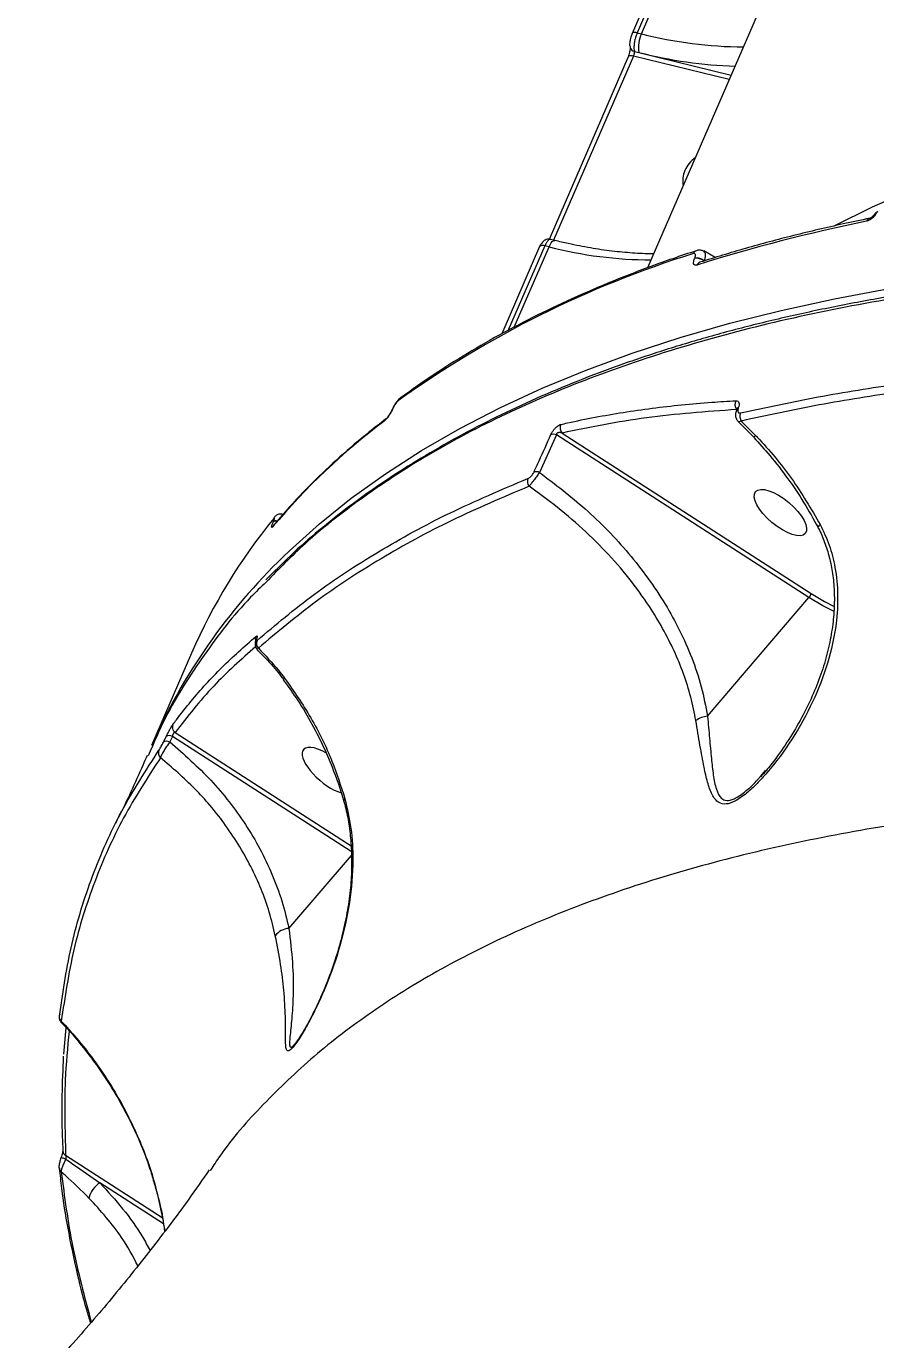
# Model space of a CAD drawing. Header units: millimetres. Extents: x -11024 to 8278, y -7837 to 5770.
# Drawn here: x 3437.1 to 3558.7, y 1548.8 to 1737.1 of the extents above; entities that cross this region are included whole.
import ezdxf

# ---------------------------------------------------------------- set-up
doc = ezdxf.new("R2010")
doc.units = ezdxf.units.MM
doc.layers.add('DIKOM_ОБЪЕКТ', color=7, linetype='Continuous')
doc.layers.add('DIKOM_РАЗМЕР_ОБЪЕКТА', color=7, linetype='Continuous')
doc.styles.add('style1', font='arial.ttf', dxfattribs={"width": 0.8})
doc.dimstyles.new('1-50', dxfattribs={"dimtxt": 300, "dimasz": 200, "dimexe": 100, "dimexo": 0, "dimgap": 100, "dimtad": 1, "dimtxsty": 'style1', "dimcen": 200, "dimclrd": 7, "dimclre": 7, "dimclrt": 7, "dimadec": 1, "dimazin": 2, "dimtfac": 1, "dimtmove": 0, "dimatfit": 2, "dimfxl": 0, "dimlwd": 25, "dimlwe": 18, "dimarcsym": 0})

# ---------------------------------------------------------------- blocks, each defined once
blk = doc.blocks.new('*D9')
at = {"layer": 'Defpoints', "color": 0, "transparency": 16777216}
for p in [(3740.68, 3707.51), (-8191.56, -3797.25), (-1076.12, -3797.25)]:
    blk.add_point(p, dxfattribs=at)
at = {"layer": 'DIKOM_РАЗМЕР_ОБЪЕКТА', "color": 7, "lineweight": 18, "transparency": 16777216}
for p, q in [((3740.68, 3707.51), (-8291.56, 3707.51)), ((-1076.12, -3797.25), (-8291.56, -3797.25))]:
    blk.add_line(p, q, dxfattribs=at)
at = {"layer": 'DIKOM_РАЗМЕР_ОБЪЕКТА', "color": 7, "lineweight": 25, "transparency": 16777216}
blk.add_line((-8191.56, 3507.51), (-8191.56, -3597.25), dxfattribs=at)
at = {"layer": 'DIKOM_РАЗМЕР_ОБЪЕКТА', "color": 7, "transparency": 16777216}
for points in [[(-8224.9, 3507.51), (-8158.23, 3507.51), (-8191.56, 3707.51)], [(-8224.9, -3597.25), (-8158.23, -3597.25), (-8191.56, -3797.25)]]:
    blk.add_solid(points, dxfattribs=at)
at = {"layer": 'DIKOM_РАЗМЕР_ОБЪЕКТА', "color": 7, "transparency": 16777216, "insert": (-8444.74, -44.87), "char_height": 300, "attachment_point": 5, "rotation": 90, "style": 'style1'}
blk.add_mtext('7500', dxfattribs=at)

msp = doc.modelspace()

# ---------------------------------------------------------------- linework, layer by layer
at = {"layer": 'DIKOM_ОБЪЕКТ', "color": 7, "linetype": 'Continuous', "lineweight": 15}
for p, q in [((3642.528, 1971.314), (3526.076, 1702.421)), ((3553.501, 1804.513), (3523.835, 1736.012)), ((3554.248, 1804.633), (3524.582, 1736.133)), ((3525.188, 1735.984), (3554.854, 1804.485)), ((3524.582, 1736.133), (3525.188, 1735.984)), ((3523.281, 1732.676), (3511.952, 1706.517)), ((3524.028, 1732.796), (3512.597, 1706.4)), ((3537.771, 1729.426), (3524.028, 1732.796)), ((3524.172, 1733.455), (3524.814, 1733.298)), ((3524.814, 1733.298), (3538.043, 1730.053)), ((3511.358, 1705.596), (3506.12, 1693.501)), ((3511.964, 1705.448), (3511.358, 1705.596)), ((3512.781, 1706.355), (3512.155, 1706.508)), ((3510.611, 1705.476), (3505.199, 1692.981)), ((3506.981, 1693.943), (3511.964, 1705.448)), ((3532.807, 1703.789), (3532.827, 1703.834)), ((3535.737, 1703.901), (3534.143, 1704.852)), ((3534.157, 1703.467), (3534.138, 1703.422)), ((3489.52, 1682.204), (3489.483, 1682.118)), ((3489.589, 1682.289), (3489.552, 1682.204)), ((3539.05, 1680.392), (3541.306, 1678.151)), ((3539.493, 1680.481), (3541.539, 1678.426)), ((3513.003, 1678.49), (3510.582, 1673.122)), ((3549.18, 1655.166), (3513.003, 1678.49)), ((3513.818, 1678.758), (3549.487, 1655.762)), ((3472.459, 1666.019), (3472.471, 1666.046)), ((3534.66, 1638.167), (3549.18, 1655.166)), ((3460.761, 1647.223), (3455.021, 1633.969)), ((3456.729, 1634.443), (3457.121, 1635.25)), ((3458.026, 1635.286), (3457.633, 1634.477)), ((3483.63, 1618.778), (3458.026, 1635.286)), ((3458.388, 1635.847), (3483.61, 1619.585)), ((3542.218, 1629.519), (3542.984, 1630.428)), ((3474.703, 1607.757), (3483.644, 1618.225)), ((3442.472, 1589.726), (3442.808, 1593.513)), ((3442.721, 1575.251), (3456.566, 1566.325)), ((3463.483, 1573.127), (3463.439, 1573.06)), ((3456.754, 1565.41), (3447.636, 1571.288))]:
    msp.add_line(p, q, dxfattribs=at)
at = {"layer": 'DIKOM_ОБЪЕКТ', "color": 7, "linetype": 'Continuous', "lineweight": 15, "flags": 128}
for points in [[(3524.582, 1736.133), (3524.411, 1736.166), (3524.252, 1736.179), (3524.111, 1736.172), (3523.994, 1736.144), (3523.904, 1736.097), (3523.845, 1736.033), (3523.833, 1736.008)], [(3524.028, 1732.796), (3523.856, 1732.83), (3523.697, 1732.843), (3523.555, 1732.835), (3523.438, 1732.807), (3523.348, 1732.76), (3523.29, 1732.695), (3523.281, 1732.676)], [(3552.778, 1708.457), (3558.288, 1711.159), (3564.197, 1713.741), (3570.382, 1716.136), (3576.837, 1718.344), (3583.557, 1720.361), (3590.535, 1722.187), (3597.764, 1723.819), (3605.237, 1725.255), (3612.949, 1726.496), (3620.891, 1727.538), (3629.056, 1728.382), (3637.437, 1729.027), (3646.025, 1729.471), (3654.814, 1729.716), (3663.794, 1729.759), (3672.957, 1729.602), (3682.295, 1729.244), (3691.799, 1728.687), (3701.46, 1727.929), (3711.27, 1726.973)], [(3511.358, 1705.596), (3511.186, 1705.63), (3511.027, 1705.643), (3510.887, 1705.636), (3510.769, 1705.608), (3510.68, 1705.561), (3510.621, 1705.497), (3510.611, 1705.476)], [(3511.964, 1705.448), (3512.11, 1705.75), (3512.263, 1706.001), (3512.418, 1706.19), (3512.569, 1706.312), (3512.709, 1706.36), (3512.78, 1706.355)], [(3473.891, 1661.029), (3474.783, 1661.889), (3479.058, 1665.731), (3483.637, 1669.406), (3488.517, 1672.911), (3493.693, 1676.242), (3499.161, 1679.397), (3504.917, 1682.373), (3510.955, 1685.168), (3517.271, 1687.779), (3523.859, 1690.204), (3530.713, 1692.441), (3537.829, 1694.489), (3545.199, 1696.345), (3552.818, 1698.007), (3560.679, 1699.476)], [(3472.636, 1666.695), (3472.605, 1666.654), (3472.523, 1666.508)], [(3472.508, 1665.538), (3472.474, 1665.494), (3472.387, 1665.342)], [(3550.799, 1665.632), (3550.596, 1665.458), (3550.483, 1665.323), (3550.466, 1665.234), (3550.467, 1665.231)], [(3552.781, 1653.159), (3551.147, 1653.99), (3549.18, 1655.166)], [(3549.487, 1655.762), (3551.394, 1654.623), (3552.784, 1653.908)], [(3470.064, 1649.264), (3469.99, 1649.142), (3469.978, 1649.113)], [(3482.712, 1626.351), (3482.605, 1626.226), (3482.578, 1626.12), (3482.58, 1626.11)]]:
    msp.add_lwpolyline(points, dxfattribs=at)
at = {"layer": 'DIKOM_ОБЪЕКТ', "color": 7, "linetype": 'Continuous', "lineweight": 15}
for centre, radius, start, end in [((3529.309, 1734.041), 4.556, 154.75131, 189.38309), ((3539.929, 1793.122), 59.009, 255.53414, 269.87655), ((3524.352, 1734.26), 0.824, 197.2485, 257.36264), ((3540.823, 1796.551), 65.247, 255.79659, 268.04808), ((3535.536, 1714.515), 4.543, 125.09469, 155.72989), ((3534.56, 1714.976), 3.464, 156.04223, 192.77813), ((3558.083, 1708.863), 0.693, 102.85095, 159.40345), ((3602.594, 1484.118), 229.476, 101.34947, 107.62279), ((3576.92, 1562.767), 148.474, 107.35899, 125.64448), ((3526.704, 1762.589), 59.012, 255.53453, 269.87617), ((3533.298, 1704.207), 0.73, 109.15179, 158.13328), ((3533.047, 1702.065), 1.74, 51.21096, 97.93155), ((3533.067, 1702.111), 1.74, 51.18893, 97.9345), ((3533.793, 1702.557), 0.725, 108.929, 158.29376), ((3491.113, 1683.119), 0.78, 126.72265, 156.94403), ((3539.724, 1682.839), 1.152, 151.39607, 217.96797), ((3489.678, 1682.031), 0.213, 126.02585, 156.91727), ((3489.715, 1682.116), 0.214, 126.01273, 155.77545), ((3539.13, 1682.019), 0.338, 102.56554, 154.393), ((3540.505, 1681.157), 1.218, 156.86129, 213.71322), ((3547.517, 1602.016), 98.257, 127.06695, 139.87298), ((3489.01, 1680.113), 0.78, 126.97479, 156.91255), ((3514.646, 1679.502), 1.113, 153.9769, 221.97276), ((3512.553, 1677.41), 1.17, 67.36936, 106.69443), ((3542.323, 1677.497), 1.215, 130.18518, 148.30252), ((3509.974, 1671.811), 1.125, 156.751, 217.83682), ((3510.118, 1672.06), 1.16, 66.4089, 105.83051), ((3536.46, 1614.284), 82.555, 140.75787, 156.48471), ((3472.842, 1665.509), 0.638, 75.43029, 126.89948), ((3472.856, 1665.532), 0.642, 74.82601, 126.87182), ((3533.119, 1599.617), 85.319, 133.96305, 156.25753), ((3548.246, 1656.022), 1.267, 317.47581, 348.15511), ((3470.839, 1649.204), 0.952, 154.26395, 196.33159), ((3471.052, 1648.624), 1, 156.25213, 223.63977), ((3474.237, 1643.359), 0.295, 119.87931, 169.53198), ((3534.902, 1634.973), 3.203, 94.34478, 126.87424), ((3458.983, 1636.612), 0.969, 156.3118, 232.13888), ((3457.207, 1633.764), 0.83, 59.1156, 125.14336), ((3457.601, 1634.57), 0.832, 59.29981, 125.2549), ((3456.952, 1632.912), 0.943, 155.81487, 226.31268), ((3243.958, 1866.457), 459.207, 311.0729, 328.20621), ((3474.857, 1605.135), 2.627, 93.36811, 143.2217), ((3442.631, 1595.131), 0.84, 154.61245, 230.96459), ((3443.119, 1575.956), 0.809, 185.2123, 240.53351), ((3441.677, 1572.122), 2.783, 67.06435, 82.13985), ((3442.59, 1573.509), 0.815, 188.12422, 232.42384), ((3449.445, 1568.333), 3.465, 121.47673, 166.97744)]:
    msp.add_arc(centre, radius, start, end, dxfattribs=at)
msp.add_ellipse((3545.094, 1667.354), major_axis=(3.564, -3.012), ratio=0.4016192, dxfattribs=at)
for start_param, end_param in [(3.2835784, 5.5470952), (1.9772132, 3.2835784)]:
    msp.add_ellipse((3480.363, 1630.384), major_axis=(3.564, -3.012), ratio=0.4016192, start_param=start_param, end_param=end_param, dxfattribs=at)
for points, knots in [([(3523.838, 1736.006), (3523.771, 1735.843), (3523.655, 1735.565), (3523.603, 1735.263), (3523.581, 1735.138)], [0, 0, 0, 0, 0.58560845, 1, 1, 1, 1]), ([(3524.582, 1736.133), (3524.531, 1736.007), (3524.402, 1735.688), (3524.238, 1735.101), (3524.125, 1734.45), (3524.093, 1733.857), (3524.146, 1733.589), (3524.172, 1733.455)], [0, 0, 0, 0, 0.1407285, 0.3554513, 0.57030323, 0.78518365, 1, 1, 1, 1]), ([(3523.561, 1734.032), (3523.561, 1734.033), (3523.558, 1734.043), (3523.566, 1734.004), (3523.568, 1733.919), (3523.56, 1733.741), (3523.524, 1733.481), (3523.451, 1733.157), (3523.361, 1732.865), (3523.301, 1732.728), (3523.281, 1732.682)], [0, 0, 0, 0, 0.0058502, 0.0949753, 0.2005496, 0.336948, 0.5005672, 0.6917813, 0.8977921, 1, 1, 1, 1]), ([(3523.581, 1735.138), (3523.563, 1735.053), (3523.495, 1734.742), (3523.467, 1734.373), (3523.566, 1734.101), (3523.594, 1734.023)], [0, 0, 0, 0, 0.2137009, 0.7744975, 1, 1, 1, 1]), ([(3524.172, 1733.455), (3524.174, 1733.423), (3524.177, 1733.359), (3524.157, 1733.213), (3524.12, 1733.053), (3524.074, 1732.907), (3524.041, 1732.828), (3524.028, 1732.796)], [0, 0, 0, 0, 0.21560023, 0.43075596, 0.64560536, 0.85960357, 1, 1, 1, 1]), ([(3557.921, 1709.537), (3556.641, 1709.271), (3552.929, 1708.5), (3546.955, 1707.087), (3540.094, 1705.267), (3535.725, 1703.914), (3533.558, 1703.242)], [0, 0, 0, 0, 0.1498885, 0.4347993, 0.7197191, 1, 1, 1, 1]), ([(3558.973, 1710.546), (3558.939, 1710.474), (3558.838, 1710.26), (3558.585, 1709.895), (3558.214, 1709.514), (3557.804, 1709.222), (3557.558, 1709.145), (3557.434, 1709.107)], [0, 0, 0, 0, 0.1083257, 0.3204061, 0.5430338, 0.7715177, 1, 1, 1, 1]), ([(3558.737, 1710.392), (3558.736, 1710.388), (3558.718, 1710.34), (3558.647, 1710.212), (3558.517, 1710.021), (3558.343, 1709.825), (3558.161, 1709.669), (3558.01, 1709.57), (3557.921, 1709.537), (3557.928, 1709.538), (3557.93, 1709.539)], [0, 0, 0, 0, 0.0126712, 0.1439228, 0.2883171, 0.4508805, 0.6244691, 0.775628, 0.934987, 1, 1, 1, 1]), ([(3512.158, 1706.507), (3512.157, 1706.507), (3512.028, 1706.567), (3511.748, 1706.543), (3511.402, 1706.443), (3511.118, 1706.25), (3510.861, 1705.961), (3510.701, 1705.696), (3510.622, 1705.498), (3510.612, 1705.473)], [0, 0, 0, 0, 0.0016042, 0.2008837, 0.3621713, 0.518964, 0.6987967, 0.9624079, 1, 1, 1, 1]), ([(3512.149, 1706.489), (3512.135, 1706.498), (3512.061, 1706.55), (3511.872, 1706.425), (3511.61, 1706.122), (3511.442, 1705.772), (3511.358, 1705.596)], [0, 0, 0, 0, 0.0719378, 0.3813123, 0.6906275, 1, 1, 1, 1]), ([(3526.954, 1704.448), (3526.865, 1704.448), (3525.891, 1704.438), (3523.915, 1704.534), (3520.978, 1704.807), (3517.9, 1705.262), (3515.152, 1705.792), (3513.426, 1706.202), (3512.781, 1706.355)], [0, 0, 0, 0, 0.0214372, 0.2333928, 0.445895, 0.6589798, 0.8725595, 1, 1, 1, 1]), ([(3533.055, 1704.895), (3531.924, 1704.516), (3528.642, 1703.418), (3523.389, 1701.47), (3517.383, 1698.998), (3511.627, 1696.357), (3506.122, 1693.554), (3500.873, 1690.588), (3495.975, 1687.518), (3492.624, 1685.201), (3490.914, 1683.941), (3490.647, 1683.744)], [0, 0, 0, 0, 0.068833, 0.1996424, 0.3304419, 0.4612278, 0.5919892, 0.7227202, 0.8534126, 0.9771216, 1, 1, 1, 1]), ([(3532.827, 1703.834), (3532.851, 1703.895), (3532.911, 1704.047), (3532.944, 1704.258), (3532.907, 1704.427), (3532.799, 1704.514), (3532.68, 1704.49), (3532.621, 1704.479)], [0, 0, 0, 0, 0.1422703, 0.3570113, 0.5715483, 0.7856658, 1, 1, 1, 1]), ([(3533.12, 1702.825), (3533.03, 1702.808), (3532.851, 1702.774), (3532.689, 1702.905), (3532.634, 1703.157), (3532.683, 1703.472), (3532.772, 1703.699), (3532.807, 1703.789)], [0, 0, 0, 0, 0.2150788, 0.4299905, 0.6447371, 0.8591977, 1, 1, 1, 1]), ([(3534.12, 1704.773), (3534.109, 1704.783), (3533.988, 1704.894), (3533.682, 1704.962), (3533.327, 1704.977), (3533.136, 1704.91), (3533.062, 1704.884)], [0, 0, 0, 0, 0.0397761, 0.4368543, 0.782062, 1, 1, 1, 1]), ([(3534.092, 1704.77), (3534.147, 1704.739), (3534.287, 1704.662), (3534.355, 1704.331), (3534.311, 1703.903), (3534.201, 1703.591), (3534.157, 1703.467)], [0, 0, 0, 0, 0.1970876, 0.4982096, 0.7999624, 1, 1, 1, 1]), ([(3701.917, 1696.571), (3700.51, 1696.785), (3695.71, 1697.516), (3687.624, 1698.581), (3677.681, 1699.769), (3667.895, 1700.767), (3658.277, 1701.586), (3648.83, 1702.224), (3639.547, 1702.682), (3630.427, 1702.961), (3621.466, 1703.062), (3612.661, 1702.983), (3604.01, 1702.726), (3595.511, 1702.288), (3587.161, 1701.671), (3578.969, 1700.874), (3570.959, 1699.9), (3563.166, 1698.752), (3555.61, 1697.432), (3548.297, 1695.942), (3541.222, 1694.281), (3534.383, 1692.45), (3527.777, 1690.447), (3521.402, 1688.273), (3515.257, 1685.926), (3509.34, 1683.407), (3503.65, 1680.713), (3498.189, 1677.846), (3492.97, 1674.812), (3488.016, 1671.622), (3483.343, 1668.289), (3478.967, 1664.812), (3474.962, 1661.305), (3472.558, 1658.881), (3471.407, 1657.722)], [0, 0, 0, 0, 0.0133413, 0.0455416, 0.0777529, 0.1098186, 0.1417371, 0.173545, 0.2052783, 0.2369731, 0.2686655, 0.3003847, 0.3321617, 0.364033, 0.3960345, 0.4282017, 0.4604398, 0.4925783, 0.5245583, 0.5564154, 0.588186, 0.6199056, 0.6516092, 0.6833306, 0.7150945, 0.7469367, 0.7788917, 0.8109938, 0.8432156, 0.8753883, 0.9073694, 0.9392013, 0.9709187, 1, 1, 1, 1]), ([(3701.43, 1696.15), (3697.442, 1696.723), (3686.62, 1698.28), (3669.325, 1700.216), (3649.732, 1701.759), (3630.711, 1702.554), (3612.341, 1702.61), (3594.712, 1701.922), (3577.886, 1700.487), (3561.906, 1698.292), (3546.782, 1695.355), (3532.555, 1691.692), (3519.286, 1687.322), (3507.045, 1682.263), (3495.865, 1676.53), (3485.837, 1670.093), (3477.617, 1663.738), (3473.254, 1659.264), (3471.429, 1657.392)], [0, 0, 0, 0, 0.0380241, 0.1032149, 0.168611, 0.2341116, 0.2996123, 0.3650088, 0.4301991, 0.4953896, 0.5607854, 0.6262863, 0.6917873, 0.7571832, 0.8223737, 0.8875633, 0.9529587, 1, 1, 1, 1]), ([(3702.591, 1695.735), (3701.731, 1693.783), (3699.237, 1688.115), (3694.885, 1678.83), (3689.444, 1667.926), (3683.716, 1657.163), (3677.708, 1646.544), (3671.423, 1636.074), (3664.864, 1625.76), (3658.035, 1615.608), (3650.94, 1605.622), (3643.581, 1595.809), (3635.964, 1586.174), (3628.093, 1576.721), (3619.971, 1567.456), (3611.604, 1558.384), (3602.995, 1549.511), (3594.15, 1540.84), (3585.073, 1532.377), (3575.769, 1524.126), (3566.244, 1516.091), (3556.502, 1508.278), (3546.549, 1500.689), (3536.388, 1493.333), (3527.71, 1487.351), (3522.395, 1483.856), (3520.588, 1482.668)], [0, 0, 0, 0, 0.022818, 0.0662211, 0.1096242, 0.1530276, 0.1964312, 0.2398343, 0.2832377, 0.3266401, 0.3700432, 0.4134458, 0.4568481, 0.50025, 0.5436518, 0.5870532, 0.6304542, 0.6738552, 0.7172561, 0.7606562, 0.8040562, 0.8474562, 0.8908555, 0.9342549, 0.9776538, 1, 1, 1, 1]), ([(3539.386, 1681.635), (3543.048, 1682.427), (3550.371, 1684.012), (3562.022, 1685.875), (3574.11, 1687.389), (3582.577, 1688.045), (3586.81, 1688.373)], [0, 0, 0, 0, 0.2491224, 0.4982426, 0.7491225, 1, 1, 1, 1]), ([(3586.853, 1687.201), (3582.655, 1686.876), (3574.258, 1686.228), (3562.21, 1684.726), (3550.542, 1682.868), (3543.176, 1681.277), (3539.493, 1680.481)], [0, 0, 0, 0, 0.2491208, 0.4982418, 0.7491226, 1, 1, 1, 1]), ([(3490.657, 1683.737), (3490.61, 1683.706), (3490.402, 1683.566), (3490.142, 1683.252), (3489.818, 1682.787), (3489.607, 1682.416), (3489.534, 1682.222), (3489.513, 1682.166)], [0, 0, 0, 0, 0.0992277, 0.4363605, 0.6848834, 0.9083376, 1, 1, 1, 1]), ([(3490.395, 1683.424), (3490.323, 1683.361), (3490.194, 1683.25), (3489.978, 1682.975), (3489.794, 1682.693), (3489.665, 1682.457), (3489.607, 1682.328), (3489.589, 1682.289)], [0, 0, 0, 0, 0.3025526, 0.5346469, 0.7253661, 0.9170219, 1, 1, 1, 1]), ([(3513.646, 1679.99), (3513.968, 1680.064), (3515.58, 1680.432), (3519.844, 1681.309), (3526.649, 1682.386), (3533.455, 1683.081), (3537.553, 1683.322), (3538.712, 1683.39)], [0, 0, 0, 0, 0.041374, 0.2068729, 0.5381508, 0.8694306, 1, 1, 1, 1]), ([(3538.712, 1683.39), (3538.815, 1683.379), (3539.021, 1683.358), (3539.177, 1683.117), (3539.202, 1682.773), (3539.102, 1682.481), (3539.056, 1682.349)], [0, 0, 0, 0, 0.2591632, 0.5176978, 0.7812303, 1, 1, 1, 1]), ([(3489.552, 1682.204), (3489.526, 1682.145), (3489.434, 1681.941), (3489.228, 1681.566), (3488.933, 1681.116), (3488.597, 1680.688), (3488.4, 1680.514), (3488.292, 1680.419)], [0, 0, 0, 0, 0.0796377, 0.2757671, 0.4707265, 0.710506, 1, 1, 1, 1]), ([(3489.262, 1681.688), (3489.23, 1681.633), (3489.135, 1681.468), (3488.953, 1681.201), (3488.746, 1680.936), (3488.585, 1680.772), (3488.553, 1680.746), (3488.541, 1680.737)], [0, 0, 0, 0, 0.10834, 0.325728, 0.5863409, 0.8498945, 1, 1, 1, 1]), ([(3489.48, 1682.115), (3489.469, 1682.089), (3489.429, 1681.994), (3489.351, 1681.84), (3489.283, 1681.725), (3489.262, 1681.688)], [0, 0, 0, 0, 0.2059062, 0.7478515, 1, 1, 1, 1]), ([(3538.815, 1682.13), (3534.442, 1681.817), (3525.682, 1681.191), (3517.777, 1679.57), (3513.818, 1678.758)], [0, 0, 0, 0, 0.4991772, 1, 1, 1, 1]), ([(3538.835, 1682.16), (3538.762, 1681.957), (3538.624, 1681.573), (3538.679, 1681.02), (3538.839, 1680.609), (3539.023, 1680.461), (3539.074, 1680.42)], [0, 0, 0, 0, 0.3351689, 0.6326652, 0.8975089, 1, 1, 1, 1]), ([(3538.873, 1682.321), (3538.872, 1682.319), (3538.872, 1682.315), (3538.859, 1682.24), (3538.826, 1682.171), (3538.82, 1682.159)], [0, 0, 0, 0, 0.3924288, 0.892091, 1, 1, 1, 1]), ([(3539.056, 1682.349), (3539.042, 1682.311), (3538.985, 1682.163), (3538.951, 1681.932), (3539.012, 1681.727), (3539.156, 1681.612), (3539.309, 1681.628), (3539.386, 1681.635)], [0, 0, 0, 0, 0.07981878, 0.31805948, 0.55561142, 0.77742049, 1, 1, 1, 1]), ([(3488.536, 1680.733), (3487.755, 1680.128), (3485.494, 1678.375), (3481.958, 1675.36), (3478.025, 1671.636), (3474.903, 1668.346), (3473.137, 1666.275), (3472.508, 1665.537)], [0, 0, 0, 0, 0.1293179, 0.3744305, 0.6194487, 0.864331, 1, 1, 1, 1]), ([(3512.217, 1678.53), (3512.273, 1678.645), (3512.385, 1678.876), (3512.629, 1679.223), (3512.899, 1679.526), (3513.188, 1679.774), (3513.444, 1679.93), (3513.587, 1679.973), (3513.646, 1679.99)], [0, 0, 0, 0, 0.1643241, 0.3291629, 0.4897555, 0.6615896, 0.8614019, 1, 1, 1, 1]), ([(3539.493, 1680.481), (3539.379, 1680.427), (3539.181, 1680.331), (3539.106, 1680.391), (3539.074, 1680.417)], [0, 0, 0, 0, 0.5696218, 1, 1, 1, 1]), ([(3509.801, 1673.175), (3510.047, 1673.709), (3510.868, 1675.488), (3511.661, 1677.277), (3512.217, 1678.53)], [0, 0, 0, 0, 0.29963972, 1, 1, 1, 1]), ([(3513.818, 1678.758), (3513.764, 1678.775), (3513.638, 1678.814), (3513.445, 1678.839), (3513.275, 1678.822), (3513.168, 1678.782), (3513.105, 1678.741), (3513.056, 1678.693), (3513.02, 1678.63), (3513.002, 1678.56), (3513.003, 1678.514), (3513.003, 1678.49)], [0, 0, 0, 0, 0.1852675, 0.4304933, 0.6102061, 0.6934439, 0.7465215, 0.8083116, 0.8668706, 0.9299752, 1, 1, 1, 1]), ([(3541.273, 1678.122), (3542.054, 1677.268), (3543.782, 1675.379), (3546.175, 1672.248), (3548.5, 1668.817), (3549.818, 1666.424), (3550.474, 1665.235)], [0, 0, 0, 0, 0.2176687, 0.4811485, 0.7421726, 1, 1, 1, 1]), ([(3541.539, 1678.426), (3541.616, 1678.344), (3543.453, 1676.392), (3546.877, 1672.314), (3549.483, 1667.874), (3550.799, 1665.632)], [0, 0, 0, 0, 0.0211036, 0.5057145, 1, 1, 1, 1]), ([(3470.136, 1649.027), (3472.803, 1651.277), (3478.137, 1655.775), (3487.422, 1661.837), (3497.565, 1667.423), (3505.148, 1670.645), (3508.94, 1672.255)], [0, 0, 0, 0, 0.2486154, 0.497232, 0.7486172, 1, 1, 1, 1]), ([(3508.94, 1672.255), (3508.949, 1672.259), (3509.017, 1672.287), (3509.148, 1672.364), (3509.339, 1672.523), (3509.519, 1672.72), (3509.685, 1672.947), (3509.763, 1673.099), (3509.801, 1673.175)], [0, 0, 0, 0, 0.03546778, 0.25736852, 0.44821177, 0.62810091, 0.81431939, 1, 1, 1, 1]), ([(3510.582, 1673.122), (3510.469, 1672.958), (3510.244, 1672.63), (3509.861, 1672.106), (3509.5, 1671.63), (3509.241, 1671.305), (3509.123, 1671.166), (3509.085, 1671.121)], [0, 0, 0, 0, 0.2221431, 0.4444518, 0.6650874, 0.8922874, 1, 1, 1, 1]), ([(3510.582, 1673.122), (3512.812, 1671.427), (3517.469, 1667.887), (3522.499, 1662.645), (3526.163, 1657.982), (3528.611, 1654.298), (3530.716, 1650.488), (3532.459, 1646.529), (3533.846, 1642.42), (3534.389, 1639.584), (3534.66, 1638.167)], [0, 0, 0, 0, 0.1847853, 0.3856917, 0.4882337, 0.59077, 0.6915545, 0.7923245, 0.8961698, 1, 1, 1, 1]), ([(3509.085, 1671.121), (3505.339, 1669.532), (3497.846, 1666.353), (3487.737, 1660.808), (3478.412, 1654.744), (3473.022, 1650.204), (3470.328, 1647.934)], [0, 0, 0, 0, 0.2486166, 0.4972315, 0.748616, 1, 1, 1, 1]), ([(3532.98, 1637.535), (3532.756, 1638.668), (3532.083, 1642.072), (3530.009, 1647.628), (3526.862, 1653.286), (3523.437, 1657.999), (3520.064, 1661.879), (3516.293, 1665.54), (3512.598, 1668.626), (3510.104, 1670.397), (3509.085, 1671.121)], [0, 0, 0, 0, 0.0856166, 0.2572042, 0.4325654, 0.551572, 0.6705878, 0.7929695, 0.9153591, 1, 1, 1, 1]), ([(3472.471, 1666.046), (3472.506, 1666.132), (3472.578, 1666.304), (3472.634, 1666.486), (3472.644, 1666.59), (3472.607, 1666.602), (3472.55, 1666.538), (3472.523, 1666.508)], [0, 0, 0, 0, 0.1951757, 0.3901314, 0.5932838, 0.8111569, 1, 1, 1, 1]), ([(3473.837, 1667.076), (3473.796, 1667.095), (3473.656, 1667.159), (3473.403, 1667.153), (3473.133, 1667.088), (3472.92, 1666.973), (3472.761, 1666.837), (3472.677, 1666.752), (3472.64, 1666.699), (3472.637, 1666.694)], [0, 0, 0, 0, 0.0915504, 0.3137098, 0.5006068, 0.6677832, 0.8211371, 0.9852314, 1, 1, 1, 1]), ([(3472.387, 1665.342), (3472.347, 1665.298), (3472.261, 1665.205), (3472.205, 1665.222), (3472.219, 1665.372), (3472.301, 1665.639), (3472.406, 1665.893), (3472.459, 1666.019)], [0, 0, 0, 0, 0.1890122, 0.4045047, 0.6068373, 0.8033908, 1, 1, 1, 1]), ([(3472.511, 1665.541), (3472.508, 1665.538), (3472.503, 1665.531), (3472.506, 1665.534), (3472.507, 1665.536)], [0, 0, 0, 0, 0.4939577, 1, 1, 1, 1]), ([(3550.799, 1665.632), (3551.255, 1664.672), (3552.181, 1662.72), (3553.03, 1659.293), (3553.389, 1655.495), (3553.107, 1650.851), (3551.953, 1645.668), (3549.784, 1640.121), (3546.853, 1634.824), (3544.031, 1630.974), (3541.744, 1628.482), (3540.195, 1627.045), (3538.646, 1625.95), (3537.254, 1625.478), (3536.087, 1625.752), (3535.251, 1626.892), (3534.636, 1628.695), (3534.098, 1631.065), (3533.574, 1633.985), (3533.179, 1636.346), (3532.98, 1637.535)], [0, 0, 0, 0, 0.0470862, 0.0957426, 0.1543547, 0.2146386, 0.3009824, 0.3896917, 0.480768, 0.5736873, 0.6068282, 0.640385, 0.6772305, 0.707557, 0.7379247, 0.7828358, 0.8286803, 0.8755354, 0.9373312, 1, 1, 1, 1]), ([(3550.459, 1665.226), (3550.49, 1665.174), (3550.886, 1664.511), (3551.455, 1663.074), (3552.148, 1660.921), (3552.604, 1658.578), (3552.837, 1656.07), (3552.808, 1653.402), (3552.519, 1650.567), (3551.936, 1647.596), (3551.045, 1644.526), (3549.849, 1641.413), (3548.346, 1638.28), (3546.537, 1635.15), (3544.73, 1632.502), (3543.266, 1630.592), (3542.515, 1629.78), (3542.252, 1629.495)], [0, 0, 0, 0, 0.004692, 0.0600057, 0.1169664, 0.1771757, 0.2408938, 0.3083964, 0.3804299, 0.4586517, 0.540461, 0.6263267, 0.7163343, 0.810229, 0.9086128, 0.9679719, 1, 1, 1, 1]), ([(3471.429, 1657.392), (3470.682, 1656.673), (3467.288, 1653.405), (3462.45, 1646.971), (3457.506, 1639.399), (3455.353, 1634.354), (3454.552, 1632.475)], [0, 0, 0, 0, 0.0981142, 0.4462686, 0.7938671, 1, 1, 1, 1]), ([(3458.095, 1637.001), (3458.26, 1637.225), (3459.088, 1638.342), (3461.315, 1641.147), (3464.993, 1645.236), (3468.318, 1648.156), (3469.981, 1649.617)], [0, 0, 0, 0, 0.0480618, 0.2403215, 0.6198798, 1, 1, 1, 1]), ([(3469.985, 1649.11), (3469.936, 1648.977), (3469.857, 1648.763), (3469.844, 1648.393), (3469.934, 1648.073), (3470.047, 1647.851), (3470.15, 1647.778), (3470.155, 1647.774)], [0, 0, 0, 0, 0.3451934, 0.555891, 0.7609139, 0.9882462, 1, 1, 1, 1]), ([(3470.009, 1649.205), (3470.009, 1649.206), (3470.01, 1649.212), (3470.005, 1649.185), (3469.986, 1649.134), (3469.976, 1649.107)], [0, 0, 0, 0, 0.0484236, 0.505758, 1, 1, 1, 1]), ([(3469.981, 1649.617), (3470.029, 1649.649), (3470.124, 1649.712), (3470.163, 1649.619), (3470.13, 1649.448), (3470.079, 1649.305), (3470.064, 1649.264)], [0, 0, 0, 0, 0.2926856, 0.5849302, 0.8818768, 1, 1, 1, 1]), ([(3470.064, 1649.264), (3470.049, 1649.219), (3470.01, 1649.106), (3469.996, 1648.995), (3470.032, 1648.949), (3470.101, 1649.001), (3470.136, 1649.027)], [0, 0, 0, 0, 0.18348924, 0.46259498, 0.73096434, 1, 1, 1, 1]), ([(3469.929, 1648.132), (3467.867, 1646.304), (3463.629, 1642.548), (3460.166, 1638.12), (3458.388, 1635.847)], [0, 0, 0, 0, 0.4866456, 1, 1, 1, 1]), ([(3470.129, 1647.754), (3470.632, 1647.246), (3471.895, 1645.968), (3473.147, 1644.498), (3473.863, 1643.515), (3473.942, 1643.406)], [0, 0, 0, 0, 0.3700541, 0.9304228, 1, 1, 1, 1]), ([(3470.328, 1647.934), (3470.262, 1647.863), (3470.166, 1647.761), (3470.169, 1647.786), (3470.17, 1647.794)], [0, 0, 0, 0, 0.6923806, 1, 1, 1, 1]), ([(3470.328, 1647.934), (3471.311, 1646.898), (3472.627, 1645.511), (3473.795, 1643.998), (3474.09, 1643.615)], [0, 0, 0, 0, 0.7468062, 1, 1, 1, 1]), ([(3474.09, 1643.615), (3475.389, 1641.749), (3478.011, 1637.98), (3480.86, 1632.13), (3482.133, 1628.159), (3482.712, 1626.351)], [0, 0, 0, 0, 0.3481821, 0.7031362, 1, 1, 1, 1]), ([(3473.9, 1643.38), (3474.608, 1642.4), (3476.09, 1640.347), (3478.045, 1637.034), (3479.831, 1633.509), (3481.313, 1629.868), (3482.196, 1627.383), (3482.518, 1626.112), (3482.522, 1626.096)], [0, 0, 0, 0, 0.1847223, 0.3869307, 0.5900865, 0.7937452, 0.9973568, 1, 1, 1, 1]), ([(3534.66, 1638.167), (3534.752, 1637.108), (3534.937, 1634.99), (3535.189, 1632.19), (3535.45, 1629.705), (3535.843, 1627.707), (3536.441, 1626.409), (3537.363, 1625.994), (3538.525, 1626.278), (3540.107, 1627.373), (3541.407, 1628.542), (3542.115, 1629.395), (3542.218, 1629.519)], [0, 0, 0, 0, 0.1432873, 0.2865615, 0.4124385, 0.5379533, 0.6507701, 0.7169938, 0.7830544, 0.8678034, 0.9807313, 1, 1, 1, 1]), ([(3457.121, 1635.25), (3457.188, 1635.386), (3457.323, 1635.66), (3457.557, 1636.103), (3457.778, 1636.501), (3457.968, 1636.818), (3458.053, 1636.942), (3458.095, 1637.001)], [0, 0, 0, 0, 0.2064706, 0.4134036, 0.614208, 0.8134808, 1, 1, 1, 1]), ([(3456.092, 1633.298), (3456.113, 1633.33), (3456.163, 1633.404), (3456.277, 1633.594), (3456.427, 1633.858), (3456.588, 1634.161), (3456.682, 1634.349), (3456.729, 1634.443)], [0, 0, 0, 0, 0.148804, 0.3486976, 0.5572953, 0.7790896, 1, 1, 1, 1]), ([(3457.633, 1634.477), (3457.509, 1634.305), (3457.262, 1633.96), (3456.892, 1633.381), (3456.581, 1632.843), (3456.387, 1632.456), (3456.323, 1632.289), (3456.301, 1632.23)], [0, 0, 0, 0, 0.2223383, 0.4448225, 0.6637883, 0.8806833, 1, 1, 1, 1]), ([(3457.633, 1634.477), (3459.667, 1632.706), (3462.744, 1630.027), (3466.175, 1625.934), (3468.534, 1622.651), (3470.591, 1619.183), (3472.339, 1615.518), (3473.763, 1611.707), (3474.389, 1609.074), (3474.703, 1607.757)], [0, 0, 0, 0, 0.2403986, 0.363679, 0.4869501, 0.6133575, 0.7397612, 0.8698836, 1, 1, 1, 1]), ([(3458.388, 1635.847), (3458.354, 1635.841), (3458.288, 1635.829), (3458.193, 1635.757), (3458.132, 1635.675), (3458.089, 1635.594), (3458.063, 1635.526), (3458.034, 1635.413), (3458.029, 1635.342), (3458.026, 1635.286)], [0, 0, 0, 0, 0.20669523, 0.40494568, 0.53949573, 0.5904707, 0.72930474, 0.78570254, 1, 1, 1, 1]), ([(3441.872, 1595.491), (3442.381, 1598.896), (3443.399, 1605.707), (3446.439, 1615.378), (3450.504, 1624.662), (3454.229, 1630.419), (3456.092, 1633.298)], [0, 0, 0, 0, 0.2484778, 0.4969543, 0.7484763, 1, 1, 1, 1]), ([(3456.301, 1632.23), (3454.462, 1629.391), (3450.784, 1623.713), (3446.719, 1614.49), (3443.648, 1604.803), (3442.617, 1597.92), (3442.102, 1594.478)], [0, 0, 0, 0, 0.2484751, 0.4969494, 0.7484744, 1, 1, 1, 1]), ([(3454.398, 1632.544), (3454.192, 1632.072), (3452.878, 1629.066), (3451.4, 1625.81), (3449.984, 1623.072), (3449.85, 1622.811)], [0, 0, 0, 0, 0.1439526, 0.9183816, 1, 1, 1, 1]), ([(3472.752, 1606.708), (3472.482, 1607.836), (3471.67, 1611.226), (3469.394, 1616.752), (3465.724, 1622.674), (3461.338, 1627.915), (3457.99, 1630.783), (3456.301, 1632.23)], [0, 0, 0, 0, 0.1165754, 0.3502646, 0.5897018, 0.7930851, 1, 1, 1, 1]), ([(3632.682, 1626.254), (3627.464, 1626.397), (3617.022, 1626.683), (3601.952, 1626.42), (3587.367, 1625.655), (3572.764, 1624.286), (3558.254, 1622.233), (3543.968, 1619.416), (3530.506, 1615.933), (3517.932, 1611.802), (3506.315, 1607.043), (3495.812, 1601.722), (3486.44, 1595.858), (3478.132, 1589.507), (3470.917, 1582.583), (3466.033, 1577.107), (3463.912, 1573.797), (3463.483, 1573.127)], [0, 0, 0, 0, 0.0648421, 0.1297646, 0.1946865, 0.2595289, 0.3324944, 0.4056959, 0.4790141, 0.552329, 0.6255221, 0.6984825, 0.7691344, 0.8400089, 0.9109947, 0.9819776, 1, 1, 1, 1]), ([(3482.712, 1626.351), (3483.041, 1624.944), (3483.709, 1622.088), (3483.959, 1617.054), (3483.502, 1611.415), (3482.149, 1605.33), (3480.423, 1600.385), (3478.735, 1596.581), (3477.415, 1594.011), (3476.213, 1591.985), (3475.259, 1590.644), (3474.611, 1590.07), (3474.324, 1590.313), (3474.229, 1591.051), (3474.208, 1592.517), (3474.23, 1595.055), (3474.029, 1598.647), (3473.566, 1602.534), (3473.026, 1605.307), (3472.752, 1606.708)], [0, 0, 0, 0, 0.0629194, 0.1277885, 0.2147656, 0.3041617, 0.3947456, 0.4415349, 0.4882117, 0.5268385, 0.55757, 0.5885389, 0.6242847, 0.6582028, 0.6928782, 0.773924, 0.8569712, 0.9277869, 1, 1, 1, 1]), ([(3482.524, 1626.092), (3482.636, 1625.705), (3482.984, 1624.51), (3483.357, 1622.348), (3483.651, 1619.599), (3483.719, 1616.656), (3483.553, 1613.563), (3483.113, 1610.337), (3482.416, 1606.992), (3481.452, 1603.572), (3480.341, 1600.445), (3479.226, 1597.788), (3478.251, 1595.715), (3477.626, 1594.552), (3477.339, 1594.019)], [0, 0, 0, 0, 0.0370047, 0.1143966, 0.1966234, 0.2838151, 0.3754315, 0.4710954, 0.5723927, 0.679055, 0.7883484, 0.8706199, 0.9406604, 1, 1, 1, 1]), ([(3474.703, 1607.757), (3474.897, 1606.098), (3475.285, 1602.778), (3475.356, 1598.655), (3475.155, 1595.145), (3474.92, 1592.905), (3474.786, 1591.55), (3474.786, 1590.866), (3474.967, 1590.632), (3475.3, 1590.896), (3475.497, 1591.128), (3475.522, 1591.157)], [0, 0, 0, 0, 0.1988891, 0.398023, 0.5661172, 0.7339313, 0.803039, 0.8719161, 0.9431928, 0.9927541, 1, 1, 1, 1]), ([(3441.8, 1595.219), (3441.793, 1595.18), (3441.776, 1595.07), (3441.794, 1594.843), (3441.876, 1594.56), (3442.008, 1594.402), (3442.073, 1594.325)], [0, 0, 0, 0, 0.148207, 0.4117819, 0.7102984, 1, 1, 1, 1]), ([(3442.102, 1594.478), (3442.071, 1594.399), (3442.036, 1594.311), (3442.072, 1594.325), (3442.075, 1594.326)], [0, 0, 0, 0, 0.9143886, 1, 1, 1, 1]), ([(3442.056, 1594.308), (3442.236, 1594.127), (3443.386, 1592.974), (3445.3, 1590.66), (3447.768, 1587.379), (3449.97, 1583.926), (3451.92, 1580.352), (3453.571, 1576.684), (3454.765, 1573.542), (3455.293, 1571.613), (3455.475, 1570.945)], [0, 0, 0, 0, 0.0278037, 0.1774054, 0.3270375, 0.4766555, 0.6263067, 0.7752961, 0.9221934, 1, 1, 1, 1]), ([(3442.102, 1594.478), (3442.835, 1593.671), (3445.367, 1590.886), (3449.194, 1585.615), (3452.887, 1578.717), (3455.583, 1571.586), (3456.473, 1566.836), (3456.923, 1564.437)], [0, 0, 0, 0, 0.094921, 0.3276175, 0.5657294, 0.7805992, 1, 1, 1, 1]), ([(3443.221, 1593.033), (3442.997, 1590.714), (3442.449, 1585.031), (3442.62, 1578.888), (3442.721, 1575.251)], [0, 0, 0, 0, 0.4080405, 1, 1, 1, 1]), ([(3477.339, 1594.019), (3477.326, 1593.994), (3477.096, 1593.556), (3476.662, 1592.83), (3476.122, 1591.972), (3475.758, 1591.456), (3475.633, 1591.307), (3475.604, 1591.273)], [0, 0, 0, 0, 0.021503, 0.3666471, 0.6667826, 0.9234023, 1, 1, 1, 1]), ([(3475.522, 1591.157), (3475.54, 1591.176), (3475.565, 1591.204), (3475.6, 1591.252), (3475.611, 1591.268)], [0, 0, 0, 0, 0.6673932, 1, 1, 1, 1]), ([(3442.391, 1589.431), (3442.31, 1587.575), (3442.145, 1583.798), (3442.155, 1579.263), (3442.3, 1576.554), (3442.336, 1575.886)], [0, 0, 0, 0, 0.42107709, 0.85711802, 1, 1, 1, 1]), ([(3442.312, 1575.897), (3442.312, 1575.894), (3442.312, 1575.888), (3442.307, 1575.805), (3442.284, 1575.651), (3442.226, 1575.397), (3442.146, 1575.118), (3442.078, 1574.942), (3442.054, 1574.88)], [0, 0, 0, 0, 0.09721682, 0.22003447, 0.37926719, 0.60055175, 0.85912923, 1, 1, 1, 1]), ([(3442.125, 1575.051), (3442.081, 1574.938), (3441.962, 1574.635), (3441.82, 1574.088), (3441.74, 1573.688), (3441.783, 1573.444), (3441.789, 1573.409)], [0, 0, 0, 0, 0.2011554, 0.5382764, 0.9351845, 1, 1, 1, 1]), ([(3442.761, 1574.685), (3442.651, 1574.482), (3442.431, 1574.075), (3442.202, 1573.494), (3442.098, 1573.09), (3442.094, 1572.92), (3442.092, 1572.863)], [0, 0, 0, 0, 0.2864291, 0.5730691, 0.8569454, 1, 1, 1, 1]), ([(3442.721, 1575.251), (3442.722, 1575.241), (3442.731, 1575.194), (3442.745, 1575.075), (3442.757, 1574.886), (3442.76, 1574.753), (3442.761, 1574.685)], [0, 0, 0, 0, 0.0803116, 0.3667475, 0.6762954, 1, 1, 1, 1]), ([(3442.761, 1574.685), (3443.099, 1574.454), (3444.738, 1573.334), (3446.353, 1572.194), (3447.636, 1571.288)], [0, 0, 0, 0, 0.2060793, 1, 1, 1, 1]), ([(3463.294, 1573.159), (3462.32, 1571.751), (3459.656, 1567.903), (3455, 1561.758), (3449.368, 1554.743), (3443.712, 1548.133), (3439.8, 1543.919), (3437.957, 1541.934)], [0, 0, 0, 0, 0.13054829, 0.35679174, 0.58081548, 0.80256709, 1, 1, 1, 1]), ([(3441.821, 1573.401), (3441.917, 1572.435), (3442.199, 1569.598), (3442.983, 1564.795), (3444.177, 1559.003), (3445.279, 1554.47), (3446.076, 1551.849), (3446.27, 1551.209)], [0, 0, 0, 0, 0.1346104, 0.3952322, 0.6558818, 0.9159742, 1, 1, 1, 1]), ([(3446.069, 1569.114), (3444.958, 1570.222), (3443.676, 1571.501), (3442.279, 1572.703), (3442.092, 1572.863)], [0, 0, 0, 0, 0.8666174, 1, 1, 1, 1]), ([(3442.092, 1572.863), (3442.555, 1569.297), (3443.466, 1562.272), (3445.423, 1554.95), (3446.387, 1551.345)], [0, 0, 0, 0, 0.5076748, 1, 1, 1, 1]), ([(3447.636, 1571.288), (3448.748, 1570.068), (3450.984, 1567.614), (3453.336, 1564.327), (3454.455, 1562.246), (3454.81, 1561.587)], [0, 0, 0, 0, 0.4033674, 0.8111153, 1, 1, 1, 1]), ([(3455.475, 1570.945), (3455.649, 1570.356), (3456.191, 1568.515), (3456.655, 1566.316), (3456.847, 1564.712), (3456.886, 1564.381)], [0, 0, 0, 0, 0.2720842, 0.8500324, 1, 1, 1, 1]), ([(3453.072, 1559.426), (3452.342, 1560.79), (3450.485, 1564.264), (3447.737, 1567.282), (3446.069, 1569.114)], [0, 0, 0, 0, 0.3927678, 1, 1, 1, 1])]:
    msp.add_open_spline(points, degree=3, knots=knots, dxfattribs=at)

# ---------------------------------------------------------------- dimensions: what is measured, and where the dimension line sits
at = {"layer": 'DIKOM_РАЗМЕР_ОБЪЕКТА'}
dim = msp.add_linear_dim(base=(-8191.564, -3797.252), p1=(3740.68, 3707.508), p2=(-1076.116, -3797.252), angle=90, text='7500', dimstyle='1-50', dxfattribs=at)
dim.commit()
dim.dimension.update_dxf_attribs({"geometry": '*D9', "text_midpoint": (-8191.564, -44.872), "dimtype": 160})

doc.saveas('drawing.dxf')
